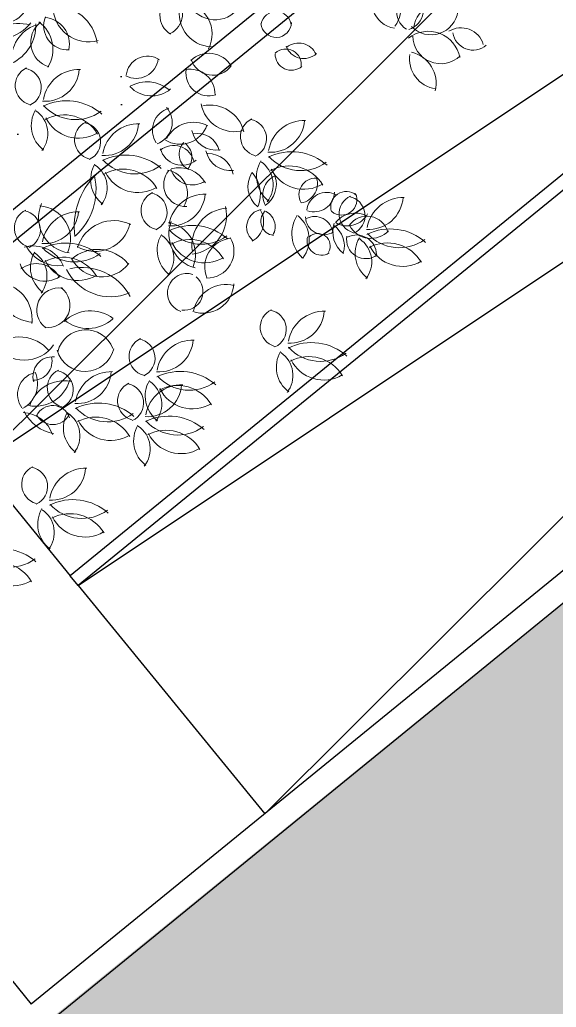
# Model space of a CAD drawing. Header units: millimetres. Extents: x 793 to 3159, y 750 to 2095.
# Drawn here: x 1247.911 to 1250.047, y 927.826 to 931.763 of the extents above; entities that cross this region are included whole.
import ezdxf

# ---------------------------------------------------------------- set-up
doc = ezdxf.new("R2010")
doc.units = ezdxf.units.MM
doc.linetypes.add('CONTINUA', pattern=[0])
for name, color, linetype in [('A-MURO-BAJO', 6, 'Continuous'), ('A-PROY', 252, 'Continuous'), ('A-VEGETACION', 65, 'Continuous')]:
    doc.layers.add(name, color=color, linetype=linetype)
pattern_1 = [(38.034047, (-995.446, 276.85925), (-0.04112262, 0.97848569), [0, -0.77216, 0, -0.8636, 0, -0.8255]), (8.034047, (-995.446, 276.8592), (0.8856448, 1.4419677), [0, -0.41656, 0, -0.69596, 0, -0.2667]), (328.034047, (-996.0708, 276.8534), (1.58188923, 0.0176195), [0, -0.254, 0, -0.9144, 0, -1.1938]), (318.034047, (-996.0708, 276.8534), (1.5228908, 0.4600731), [0, -0.127, 0, -0.59944, 0, -0.6858])]

# ---------------------------------------------------------------- blocks, each defined once
blk = doc.blocks.new('XR-CONJUNTO$0$A$C458D45B7')
at = {"lineweight": 0, "extrusion": (-2.43104e-07, -5.45806e-06, 1)}
blk.add_lwpolyline([(0.1057, -1.746), (0.1681, -1.7494, -0.110183), (-0.0866, -0.95, -0.110183), (0.0225, -0.1181, 0.069274), (0.0548, -0.1083, -0.159056), (0.3751, -0.5382), (0.4313, -0.5098), (0.2694, -0.2414), (0.6188, -0.3643), (0.5483, -0.2962, -0.129481), (0.1024, -0.068, 0.184379), (0.1254, 0.0127), (0.8832, -0.1415), (0.8943, -0.0784), (0.1156, 0.0518, -0.487233), (0.1075, 0.0667, -0.157099), (0.4909, 0.4325), (0.4557, 0.4846), (0.2096, 0.2904), (0.2879, 0.6525), (0.2292, 0.5741, -0.1274), (0.063, 0.1098, -1.508538), (0.0487, 0.1166), (-0.0409, 1.3604), (-0.1014, 1.2588), (-0.0393, 0.4627, -0.187108), (-0.3498, 1.1361), (-0.3949, 1.1174), (-0.3356, 0.7801), (-0.586, 0.9428), (-0.6161, 0.9071, -0.222061), (-0.0345, 0.1193), (-0.0367, 0.1218), (-0.9935, 0.563), (-0.9683, 0.4373, -0.148996), (-0.7862, 0.3977), (-0.1177, 0.0214, -0.61159), (-0.1188, -0.006, -0.101655), (-1.381, -0.3864), (-1.4565, -0.4291), (-0.657, -0.3716, -0.12496), (-1.5382, -0.8654), (-1.5037, -0.924), (-0.968, -0.7054), (-1.2263, -1.1913), (-1.1801, -1.2004, -0.176723), (-0.0978, -0.0662, 0.164875), (-0.0374, -0.112, -0.122319), (-0.6656, -1.3725), (-0.6394, -1.3961), (-0.165, -0.7555, -0.101541), (-0.347, -1.7346), (-0.3067, -1.749), (-0.1198, -1.2235), (0.1057, -1.746)], format="xyb", close=True, dxfattribs=at)
at = {"lineweight": 0, "extrusion": (2.43104e-07, 5.45806e-06, -1)}
for centre, major_axis, start_param, end_param in [((1.9055, -0.5708), (0.0701, -0.077, 0), 0.868385, 3.107628), ((1.8147, -0.6013), (0.0684, -0.0752, 0), 4.086493, 6.142639), ((1.9797, -0.6098), (0.0531, -0.0583, 0), 1.27183, 3.717815), ((1.9253, -0.6015), (0.0597, 0.0543, 0), 6.025032, 8.287942), ((1.0432, -0.6316), (0.0635, 0.0578, 0), 2.828355, 4.970388), ((0.9604, -0.6267), (0.0642, 0.0584, 0), 6.104573, 8.123386), ((1.166, -0.6234), (0.0885, -0.0972, 0), 0.750634, 2.670163), ((1.0384, -0.705), (0.0858, -0.0942, 0), 3.951231, 5.923783), ((1.1762, -0.5315), (0.0858, 0.0782, 0), 1.595626, 3.656981), ((2.0694, -0.6791), (0.0677, -0.0743, 0), 2.389715, 4.70032), ((0.3358, -0.5709), (0.0714, 0.065, 0), 1.264913, 3.299305), ((0.5423, -0.7661), (0.1235, 0.1125, 0), 5.36207, 6.898676), ((0.673, -0.5985), (0.0953, -0.1046, 0), 0.451758, 2.314123), ((1.4206, -0.6724), (0.0447, 0.0407, 0), 4.046495, 6.887858), ((2.0365, -0.5907), (0.0801, 0.073, 0), 0.865837, 3.095513), ((0.3952, -0.9166), (0.1824, 0.1661, 0), 4.763929, 5.636252), ((0.2948, -0.5436), (0.143, 0.1302, 0), 1.427963, 2.601349), ((0.5462, -0.7433), (0.0689, -0.0756, 0), 1.029573, 3.198864), ((0.3985, -0.7729), (0.0993, 0.0905, 0), 6.058163, 7.566179), ((0.5912, -0.6765), (0.0712, 0.0649, 0), 2.239479, 4.247459), ((0.4925, -0.7502), (0.0711, -0.0781, 0), 3.953652, 5.660875), ((1.4206, -0.6545), (0.045, 0.041, 0), 0.745147, 3.783208), ((2.1578, -0.7629), (0.0624, -0.0685, 0), 3.315824, 5.152296), ((0.5108, -0.8091), (0.1051, 0.0957, 0), 3.743488, 5.119397), ((0.2985, -0.6789), (0.1219, 0.111, 0), 0.683436, 1.880422), ((2.0285, -0.812), (0.0854, -0.0937, 0), 3.194354, 5.266214), ((2.0764, -0.7036), (0.0819, 0.0746, 0), 1.519596, 3.869397), ((2.2045, -0.6777), (0.0544, -0.0598, 0), 0.009364, 2.152356), ((1.5113, -0.8135), (0.0514, -0.0565, 0), 3.212513, 5.011871), ((1.1541, -0.8854), (0.077, 0.0701, 0), 4.690567, 6.465808), ((1.4824, -0.7811), (0.0478, 0.0435, 0), 1.591957, 3.894), ((1.4605, -0.8232), (0.0416, -0.0457, 0), 3.128591, 5.60002), ((1.5314, -0.724), (0.0552, 0.0503, 0), 1.558302, 3.521751), ((2.0741, -0.7951), (0.0813, -0.0893, 0), 0.876257, 2.452635), ((1.9318, -0.8938), (0.0862, -0.0947, 0), 4.111917, 5.679083), ((0.8645, -0.7958), (0.0594, -0.0652, 0), -0.726496, 1.218619), ((0.9098, -0.8788), (0.0568, -0.0624, 0), 2.393253, 4.474922), ((1.1694, -0.7784), (0.0664, 0.0605, 0), 1.357884, 3.565082), ((0.4619, -0.9165), (0.0578, 0.0526, 0), 2.569534, 5.006064), ((0.4102, -0.9246), (0.0521, -0.0572, 0), 4.051015, 6.582941), ((0.5022, -0.8424), (0.0917, -0.1007, 0), -0.777492, 0.800951), ((0.6394, -0.9952), (0.0977, -0.1073, 0), 2.477681, 3.902549), ((1.1537, -0.8603), (0.061, -0.0669, 0), 0.413196, 2.457667), ((1.0811, -0.944), (0.073, 0.0665, 0), 5.248983, 7.046658), ((0.9106, -1.0346), (0.0926, -0.1017, 0), 3.353254, 4.564957), ((0.926, -0.8367), (0.0863, 0.0786, 0), 1.589818, 3.127586), ((0.5906, -1.1866), (0.156, 0.1421, 0), 4.983233, 6.17178), ((1.2581, -0.957), (0.1004, 0.0914, 0), 2.033796, 3.688076), ((1.1614, -1.1268), (0.103, 0.0938, 0), 5.235197, 6.77359), ((0.5723, -1.0738), (0.0909, 0.0828, 0), 2.943806, 4.400315), ((0.4057, -1.1082), (0.0813, 0.074, 0), 6.042078, 7.680112), ((0.6236, -0.8789), (0.1269, 0.1155, 0), 1.666781, 3.133707), ((0.5795, -1.1885), (0.1055, -0.1158, 0), 3.38331, 4.908592), ((1.0253, -1.0902), (0.069, 0.0628, 0), 3.308647, 5.138973), ((0.9205, -1.0592), (0.0664, 0.0605, 0), 6.277686, 8.249253), ((0.6368, -0.9799), (0.0974, -0.107, 0), 0.190237, 1.841773), ((0.7002, -1.1307), (0.0578, 0.0526, 0), 2.569534, 5.006064), ((0.6485, -1.1387), (0.0521, -0.0572, 0), 4.051015, 6.582941), ((0.8777, -1.2094), (0.0977, -0.1073, 0), 2.477681, 3.902549), ((1.0967, -1.1776), (0.0894, 0.0814, 0), 4.357835, 5.930551), ((1.3608, -1.1116), (0.0578, 0.0526, 0), 2.569534, 5.006064), ((1.3091, -1.1196), (0.0521, -0.0572, 0), 4.051015, 6.582941), ((1.4011, -1.0374), (0.0917, -0.1007, 0), -0.777492, 0.800951), ((1.5383, -1.1903), (0.0977, -0.1073, 0), 2.477681, 3.902549), ((0.7405, -1.0565), (0.0917, -0.1007, 0), -0.777492, 0.800951), ((1.0421, -1.0332), (0.0826, 0.0753, 0), 1.048711, 2.866113), ((1.1846, -1.0688), (0.0724, 0.066, 0), 2.126203, 3.662822), ((1.1126, -1.19), (0.0655, 0.0597, 0), 5.242094, 6.774017), ((1.1075, -1.1835), (0.0461, -0.0506, 0), 1.181961, 3.053836), ((1.019, -1.1975), (0.0479, -0.0526, 0), 4.531679, 6.114111), ((0.8289, -1.4008), (0.156, 0.1421, 0), 4.983233, 6.17178), ((1.0176, -1.2329), (0.0616, 0.0561, 0), 4.748267, 6.798588), ((1.0502, -1.1398), (0.0656, 0.0598, 0), 1.617108, 3.605764), ((1.242, -1.15), (0.0725, 0.066, 0), 2.164318, 3.678188), ((1.1553, -1.2826), (0.0683, -0.075, 0), 3.854023, 5.240722), ((1.4895, -1.3817), (0.156, 0.1421, 0), 4.983233, 6.17178), ((0.862, -1.093), (0.1269, 0.1155, 0), 1.666781, 3.133707), ((1.4712, -1.2689), (0.0909, 0.0828, 0), 2.943806, 4.400315), ((1.3047, -1.3033), (0.0813, 0.074, 0), 6.042078, 7.680112), ((1.5226, -1.0739), (0.1269, 0.1155, 0), 1.666781, 3.133707), ((1.4784, -1.3835), (0.1055, -0.1158, 0), 3.38331, 4.908592), ((0.8106, -1.288), (0.0909, 0.0828, 0), 2.943806, 4.400315), ((0.6441, -1.3224), (0.0813, 0.074, 0), 6.042078, 7.680112), ((0.8178, -1.4026), (0.1055, -0.1158, 0), 3.38331, 4.908592), ((0.8751, -1.194), (0.0974, -0.107, 0), 0.190237, 1.841773), ((1.0668, -1.3051), (0.0651, 0.0593, 0), 2.253087, 4.566682), ((0.9783, -1.3425), (0.0642, -0.0705, 0), 4.03691, 6.007166), ((1.0918, -1.2176), (0.0659, 0.06, 0), 1.69823, 3.571093), ((1.043, -1.3545), (0.0783, -0.086, 0), 3.570728, 4.946469), ((1.4183, -1.3094), (0.0769, 0.0701, 0), 2.97626, 4.426761), ((1.2348, -1.342), (0.0872, -0.0957, 0), 4.707112, 5.824159), ((1.5357, -1.175), (0.0974, -0.107, 0), 0.190237, 1.841773), ((0.9141, -1.4743), (0.1955, -0.2147, 0), 2.163971, 3.093217), ((0.463, -1.3312), (0.166, -0.1823, 0), -1.064666, -0.000104), ((1.4594, -1.343), (0.0578, -0.0634, 0), 1.791928, 3.410217), ((1.3267, -1.3023), (0.0744, 0.0678, 0), 0.401855, 1.714979), ((1.584, -1.3411), (0.0445, -0.0489, 0), 1.786118, 3.912369), ((1.5135, -1.2978), (0.0522, -0.0573, 0), -1.25973, 0.566902), ((0.9678, -1.4088), (0.0578, 0.0526, 0), 2.569534, 5.006064), ((1.629, -1.4107), (0.0588, 0.0536, 0), 3.97883, 5.958356), ((1.5783, -1.3283), (0.0545, -0.0598, 0), -0.813038, 1.059981), ((1.7069, -1.3894), (0.042, -0.0461, 0), 2.007707, 4.557266), ((1.6874, -1.3597), (0.0414, -0.0455, 0), -1.262708, 1.413944), ((0.9161, -1.4168), (0.0521, -0.0572, 0), 4.051015, 6.582941), ((1.0081, -1.3346), (0.0917, -0.1007, 0), -0.777492, 0.800951), ((1.1453, -1.4875), (0.0977, -0.1073, 0), 2.477681, 3.902549), ((1.7562, -1.4153), (0.0578, 0.0526, 0), 2.569534, 5.006064), ((1.7045, -1.4233), (0.0521, -0.0572, 0), 4.051015, 6.582941), ((1.7965, -1.3411), (0.0917, -0.1007, 0), -0.777492, 0.800951), ((1.9337, -1.494), (0.0977, -0.1073, 0), 2.477681, 3.902549), ((0.4638, -1.4838), (0.0578, 0.0526, 0), 2.569534, 5.006064), ((0.412, -1.4919), (0.0521, -0.0572, 0), 4.051015, 6.582941), ((0.6228, -1.4419), (0.095, -0.1043, 0), 0.869755, 2.711845), ((0.477, -1.5278), (0.0893, -0.0981, 0), 3.949733, 5.869629), ((0.6413, -1.5626), (0.0977, -0.1073, 0), 2.477681, 3.902549), ((1.2417, -1.546), (0.0999, -0.1097, 0), 2.132888, 3.812413), ((1.0778, -1.4302), (0.1128, 0.1028, 0), 0.48437, 2.20123), ((1.3819, -1.4714), (0.0526, 0.0479, 0), 3.048286, 5.247826), ((1.2889, -1.4511), (0.0602, -0.0661, 0), -1.42151, 0.212376), ((1.4235, -1.448), (0.0382, -0.0419, 0), 0.840385, 3.053217), ((1.3575, -1.4699), (0.0495, 0.045, 0), 5.804263, 7.555064), ((1.7437, -1.5154), (0.069, -0.0758, 0), 2.992613, 4.319172), ((1.711, -1.3735), (0.067, 0.061, 0), 1.213283, 2.813805), ((0.5041, -1.4097), (0.0917, -0.1007, 0), -0.777492, 0.800951), ((0.783, -1.6027), (0.1018, -0.1118, 0), 2.590682, 4.333365), ((1.1414, -1.5014), (0.0944, -0.1036, 0), 0.982263, 2.662977), ((1.0965, -1.6789), (0.156, 0.1421, 0), 4.983233, 6.17178), ((1.6259, -1.4952), (0.0909, -0.0998, 0), 1.486848, 2.875757), ((1.436, -1.5206), (0.0916, 0.0834, 0), 6.141567, 7.656072), ((1.6176, -1.4269), (0.0492, -0.054, 0), 0.172175, 2.267867), ((1.5821, -1.4997), (0.0485, -0.0533, 0), 3.374486, 5.350939), ((1.7642, -1.4868), (0.0815, 0.0742, 0), 2.96694, 4.191148), ((1.7903, -1.5105), (0.0635, 0.0579, 0), 4.479507, 6.747295), ((0.7069, -1.433), (0.0958, -0.1052, 0), -0.620898, 1.257402), ((0.9783, -1.5849), (0.0873, -0.0959, 0), 4.040533, 5.825192), ((1.1296, -1.3711), (0.1269, 0.1155, 0), 1.666781, 3.133707), ((1.5944, -1.5453), (0.0336, -0.0369, 0), 3.099403, 5.951328), ((1.6007, -1.5446), (0.0738, 0.0672, 0), 6.048868, 7.302861), ((1.805, -1.4177), (0.0706, 0.0643, 0), 1.472484, 3.37871), ((1.8849, -1.6854), (0.156, 0.1421, 0), 4.983233, 6.17178), ((1.918, -1.3776), (0.1269, 0.1155, 0), 1.666781, 3.133707), ((0.5924, -1.7539), (0.156, 0.1421, 0), 4.983233, 6.17178), ((1.0782, -1.5661), (0.0909, 0.0828, 0), 2.943806, 4.400315), ((0.9117, -1.6005), (0.0813, 0.074, 0), 6.042078, 7.680112), ((1.0854, -1.6807), (0.1055, -0.1158, 0), 3.38331, 4.908592), ((1.2609, -1.6323), (0.0778, -0.0855, 0), 1.918483, 3.760095), ((1.1542, -1.5703), (0.0791, 0.072, 0), 0.195187, 2.318951), ((1.6091, -1.5243), (0.0425, 0.0387, 0), 1.734871, 4.153312), ((1.786, -1.5169), (0.057, 0.0519, 0), 1.668591, 4.040558), ((1.7493, -1.5789), (0.0585, 0.0533, 0), 4.975325, 7.002562), ((1.8666, -1.5726), (0.0909, 0.0828, 0), 2.943806, 4.400315), ((1.7001, -1.607), (0.0813, 0.074, 0), 6.042078, 7.680112), ((1.8738, -1.6872), (0.1055, -0.1158, 0), 3.38331, 4.908592), ((0.4627, -1.6858), (0.0965, 0.0879, 0), 5.163098, 6.626384), ((0.5621, -1.4865), (0.099, -0.1087, 0), 0.621866, 1.808522), ((0.6255, -1.4462), (0.1269, 0.1155, 0), 1.666781, 3.133707), ((0.7191, -1.723), (0.1155, 0.1052, 0), 4.718896, 6.320013), ((1.1427, -1.4721), (0.0974, -0.107, 0), 0.190237, 1.841773), ((1.9311, -1.4787), (0.0974, -0.107, 0), 0.190237, 1.841773), ((0.5742, -1.6411), (0.0909, 0.0828, 0), 2.943806, 4.400315), ((0.4076, -1.6756), (0.0813, 0.074, 0), 6.042078, 7.680112), ((0.5814, -1.7558), (0.1055, -0.1158, 0), 3.38331, 4.908592), ((0.6386, -1.5472), (0.0974, -0.107, 0), 0.190237, 1.841773), ((0.7347, -1.5407), (0.1002, 0.0912, 0), 1.386642, 3.372135), ((0.508, -1.5903), (0.0709, -0.0778, 0), 0.120299, 1.944748), ((0.4762, -1.7275), (0.0685, -0.0752, 0), 3.211817, 4.937174), ((0.7689, -1.5609), (0.1308, -0.1436, 0), 0.328466, 1.844368), ((0.659, -1.8548), (0.145, -0.1593, 0), 3.642263, 4.961959), ((1.0756, -1.7372), (0.0522, -0.0573, 0), 1.05275, 4.182005), ((1.0644, -1.7315), (0.0505, -0.0554, 0), 4.555762, 7.142185), ((0.4688, -1.7106), (0.11, 0.1002, 0), 2.356072, 3.990407), ((0.3124, -1.849), (0.0993, -0.1091, 0), 3.920668, 5.558542), ((0.5658, -1.8099), (0.0649, 0.0591, 0), 2.928423, 5.62201), ((0.5228, -1.7922), (0.0647, 0.0589, 0), 6.067305, 8.748552), ((1.1392, -1.6948), (0.0905, 0.0824, 0), 0.769881, 2.634816), ((1.2321, -1.8351), (0.0893, -0.098, 0), 2.51634, 4.119105), ((0.6938, -1.9628), (0.1114, 0.1015, 0), 4.670271, 6.083992), ((1.4467, -1.8713), (0.0578, 0.0526, 0), 2.569534, 5.006064), ((1.395, -1.8793), (0.0521, -0.0572, 0), 4.051015, 6.582941), ((1.487, -1.7971), (0.0917, -0.1007, 0), -0.777492, 0.800951), ((1.6242, -1.95), (0.0977, -0.1073, 0), 2.477681, 3.902549), ((0.6811, -1.7353), (0.109, 0.0992, 0), 1.559887, 2.985463), ((0.6749, -2.0027), (0.0773, -0.0849, 0), 2.540907, 5.084101), ((0.4118, -2.0705), (0.1022, -0.1122, 0), 3.166321, 4.746743), ((0.9254, -1.9911), (0.0578, 0.0526, 0), 2.569534, 5.006064), ((0.8737, -1.9991), (0.0521, -0.0572, 0), 4.051015, 6.582941), ((0.9657, -1.9169), (0.0917, -0.1007, 0), -0.777492, 0.800951), ((1.1029, -2.0698), (0.0977, -0.1073, 0), 2.477681, 3.902549), ((1.5754, -2.1414), (0.156, 0.1421, 0), 4.983233, 6.17178), ((0.4287, -1.8685), (0.0962, -0.1057, 0), -0.22961, 1.697981), ((0.6723, -1.9376), (0.0783, -0.086, 0), -0.613396, 2.029773), ((1.5571, -2.0286), (0.0909, 0.0828, 0), 2.943806, 4.400315), ((1.6084, -1.8336), (0.1269, 0.1155, 0), 1.666781, 3.133707), ((1.5643, -2.1432), (0.1055, -0.1158, 0), 3.38331, 4.908592), ((0.5426, -2.0743), (0.0571, 0.052, 0), 3.585355, 5.548075), ((0.4651, -2.0153), (0.056, 0.051, 0), 0.48544, 2.307087), ((1.3906, -2.063), (0.0813, 0.074, 0), 6.042078, 7.680112), ((1.6216, -1.9347), (0.0974, -0.107, 0), 0.190237, 1.841773), ((1.0541, -2.2612), (0.156, 0.1421, 0), 4.983233, 6.17178), ((0.4944, -2.1477), (0.0664, 0.0605, 0), 3.241774, 5.168831), ((0.3716, -2.1055), (0.0756, -0.083, 0), -1.266144, 0.247817), ((0.5907, -2.2354), (0.0966, -0.106, 0), 2.611195, 4.065193), ((0.6009, -2.1201), (0.0578, 0.0526, 0), 2.569534, 5.006064), ((0.5491, -2.1281), (0.0521, -0.0572, 0), 4.051015, 6.582941), ((0.6412, -2.0459), (0.0917, -0.1007, 0), -0.777492, 0.800951), ((0.7784, -2.1988), (0.0977, -0.1073, 0), 2.477681, 3.902549), ((1.0872, -1.9534), (0.1269, 0.1155, 0), 1.666781, 3.133707), ((1.043, -2.263), (0.1055, -0.1158, 0), 3.38331, 4.908592), ((0.4753, -2.0536), (0.0947, -0.104, 0), -0.571332, 0.931252), ((0.8812, -2.1699), (0.0578, 0.0526, 0), 2.569534, 5.006064), ((0.8295, -2.178), (0.0521, -0.0572, 0), 4.051015, 6.582941), ((1.0358, -2.1484), (0.0909, 0.0828, 0), 2.943806, 4.400315), ((0.9215, -2.0958), (0.0917, -0.1007, 0), -0.777492, 0.800951), ((1.0587, -2.2486), (0.0977, -0.1073, 0), 2.477681, 3.902549), ((0.8693, -2.1828), (0.0813, 0.074, 0), 6.042078, 7.680112), ((1.1003, -2.0545), (0.0974, -0.107, 0), 0.190237, 1.841773), ((0.7295, -2.3902), (0.156, 0.1421, 0), 4.983233, 6.17178), ((0.5455, -2.2619), (0.0525, 0.0478, 0), 4.308395, 6.697311), ((0.7626, -2.0824), (0.1269, 0.1155, 0), 1.666781, 3.133707), ((0.4237, -2.3478), (0.0947, 0.0862, 0), 5.4867, 6.696734), ((0.5785, -2.1404), (0.1114, -0.1224, 0), 0.907109, 1.835464), ((0.5454, -2.1943), (0.0536, 0.0488, 0), 1.197735, 3.396556), ((0.7113, -2.2774), (0.0909, 0.0828, 0), 2.943806, 4.400315), ((0.5447, -2.3118), (0.0813, 0.074, 0), 6.042078, 7.680112), ((0.7185, -2.392), (0.1055, -0.1158, 0), 3.38331, 4.908592), ((1.0099, -2.44), (0.156, 0.1421, 0), 4.983233, 6.17178), ((0.7757, -2.1835), (0.0974, -0.107, 0), 0.190237, 1.841773), ((0.9916, -2.3272), (0.0909, 0.0828, 0), 2.943806, 4.400315), ((0.8251, -2.3616), (0.0813, 0.074, 0), 6.042078, 7.680112), ((1.0429, -2.1322), (0.1269, 0.1155, 0), 1.666781, 3.133707), ((0.9988, -2.4419), (0.1055, -0.1158, 0), 3.38331, 4.908592), ((1.0561, -2.2333), (0.0974, -0.107, 0), 0.190237, 1.841773), ((0.5023, -2.5061), (0.0578, 0.0526, 0), 2.569534, 5.006064), ((0.4505, -2.5141), (0.0521, -0.0572, 0), 4.051015, 6.582941), ((0.5426, -2.4319), (0.0917, -0.1007, 0), -0.777492, 0.800951), ((0.6798, -2.5848), (0.0977, -0.1073, 0), 2.477681, 3.902549), ((0.6309, -2.7762), (0.156, 0.1421, 0), 4.983233, 6.17178), ((0.664, -2.4684), (0.1269, 0.1155, 0), 1.666781, 3.133707), ((0.6127, -2.6634), (0.0909, 0.0828, 0), 2.943806, 4.400315), ((0.4461, -2.6978), (0.0813, 0.074, 0), 6.042078, 7.680112), ((0.6199, -2.778), (0.1055, -0.1158, 0), 3.38331, 4.908592), ((0.6771, -2.5695), (0.0974, -0.107, 0), 0.190237, 1.841773), ((0.3445, -2.9732), (0.156, 0.1421, 0), 4.983233, 6.17178), ((0.3776, -2.6654), (0.1269, 0.1155, 0), 1.666781, 3.133707), ((0.3335, -2.975), (0.1055, -0.1158, 0), 3.38331, 4.908592), ((0.3907, -2.7665), (0.0974, -0.107, 0), 0.190237, 1.841773)]:
    blk.add_ellipse(centre, major_axis=major_axis, ratio=1, start_param=start_param, end_param=end_param, dxfattribs=at)

msp = doc.modelspace()

# ---------------------------------------------------------------- hatches: boundary and pattern name
at = {"layer": 'A-VEGETACION', "linetype": 'CONTINUA'}
h = msp.add_hatch(dxfattribs=at)
h.set_pattern_fill('AR-SAND', color=256, scale=0.02, angle=0.53405)
h.set_pattern_definition(pattern_1)
h.paths.add_polyline_path([(1251.72509, 934.14013), (1246.29873, 929.71249), (1244.44221, 932.00507), (1240.28624, 928.62801), (1239.49881, 929.59706), (1238.02418, 928.39881), (1233.35688, 934.14013)])
h = msp.add_hatch(dxfattribs=at)
h.set_pattern_fill('AR-SAND', color=256, scale=0.02, angle=0.53405)
h.set_pattern_definition(pattern_1)
h.paths.add_polyline_path([(1264.08203, 933.75924), (1258.53414, 929.33367), (1259.70346, 916.75865), (1258.12905, 901.01696), (1264.78272, 895.81738), (1265.28352, 896.35236), (1266.64046, 895.02586), (1266.73396, 895.0286), (1268.49726, 897.04088), (1270.86276, 897.09942), (1270.90897, 902.84291), (1263.73928, 902.95956)])
h.paths.add_polyline_path([(1260.38318, 930.53064), (1263.08301, 930.50062), (1262.81984, 906.83208), (1260.12001, 906.8621)], flags=16)
edge = h.paths.add_edge_path()
edge.add_line((1251.27411, 930.41646), (1237.11613, 918.90071))
edge.add_line((1237.11613, 918.90071), (1240.86773, 913.8478))
edge.add_line((1240.86773, 913.8478), (1257.53305, 900.77024))
edge.add_line((1257.53305, 900.77024), (1259.08771, 916.79163))
edge.add_line((1259.08771, 916.79163), (1257.95489, 928.86027))
edge.add_line((1257.95489, 928.86027), (1255.48294, 926.84004))
edge.add_arc((1254.85074, 927.61484), 1, 219.21268, 309.21268, ccw=False)
edge.add_line((1254.07593, 926.98264), (1251.27411, 930.41646))

# ---------------------------------------------------------------- linework, layer by layer
at = {"layer": 'A-MURO-BAJO', "linetype": 'CONTINUA', "ltscale": 0.5}
for p, q in [((1251.9548, 934.32756, 293.72089), (1246.29873, 929.71249, 293.72089)), ((1252.01802, 934.25008, 293.72089), (1246.43943, 929.69823, 293.72089)), ((1253.69062, 934.09832, 293.72089), (1248.11203, 929.54648, 293.72089)), ((1253.72223, 934.05958, 293.72089), (1248.14364, 929.50774, 293.72089)), ((1253.5353, 932.39055, 293.72089), (1247.95671, 927.8387, 293.72089)), ((1253.59852, 932.31307, 293.72089), (1247.94245, 927.698, 293.72089)), ((1246.43943, 929.69823, 293.72089), (1247.95671, 927.8387, 293.72089)), ((1248.14364, 929.50774, 293.72089), (1248.11203, 929.54648, 293.72089))]:
    msp.add_line(p, q, dxfattribs=at)
at = {"layer": 'A-PROY', "linetype": 'CONTINUA', "ltscale": 0.5}
for p, q in [((1247.36919, 930.45687, 293.72089), (1248.11203, 929.54648, 293.72089)), ((1248.14364, 929.50774, 293.72089), (1248.88647, 928.59734, 293.72089))]:
    msp.add_line(p, q, dxfattribs=at)
at = {"layer": 'A-PROY', "linetype": 'CONTINUA', "ltscale": 0.5, "elevation": 293.72089}
for points in [[(1252.01802, 934.25008), (1247.74851, 929.99199), (1252.76086, 933.33968)], [(1248.14364, 929.50774), (1253.15598, 932.85543), (1248.88647, 928.59734)]]:
    msp.add_lwpolyline(points, dxfattribs=at)

# ---------------------------------------------------------------- block references
at = {"layer": 'A-VEGETACION', "linetype": 'CONTINUA', "ltscale": 0.5, "rotation": 359.4659533148276}
msp.add_blockref('XR-CONJUNTO$0$A$C458D45B7', (1247.51751, 932.42093, 293.72089), dxfattribs=at)

doc.saveas('drawing.dxf')
